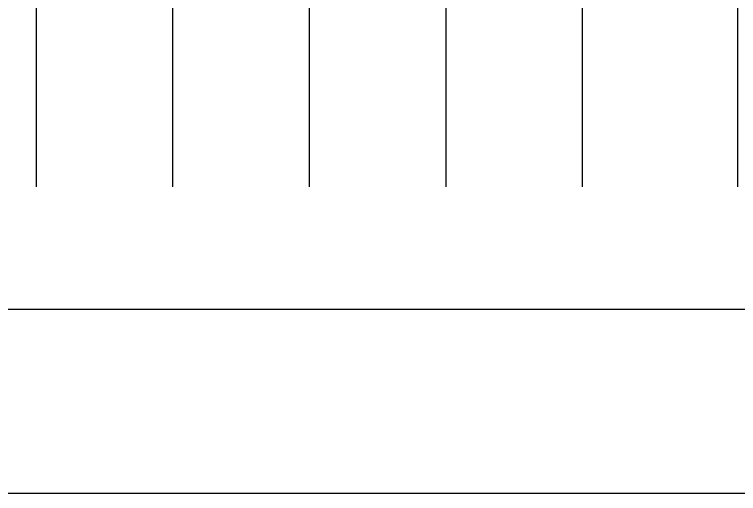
# Model space of a CAD drawing. Header units: millimetres. Extents: x 4754612 to 5801174, y 2368242 to 2777223.
# Drawn here: x 5450499 to 5508827, y 2368242 to 2406822 of the extents above; entities that cross this region are included whole.
import ezdxf

# ---------------------------------------------------------------- set-up
doc = ezdxf.new("R2010")
doc.units = ezdxf.units.MM
doc.header["$LTSCALE"] = 1000
doc.linetypes.add('CEN', pattern=[6.2, 6, -0.1, 0, -0.1])
doc.layers.get('DEFPOINTS').update_dxf_attribs({"color": 151})
doc.layers.add('A-중심선', color=10, linetype='CEN')
doc.layers.add('Guide-line', color=151, linetype='Continuous', plot=False)

# ---------------------------------------------------------------- blocks, each defined once
blk = doc.blocks.new('xxxxxxxx')
at = {"layer": 'DEFPOINTS', "linetype": 'ByBlock'}
for points in [[(44842066, -10941107), (45346066, -10941107), (45346066, -11297507), (44842066, -11297507)], [(44856466, -10955083), (45292815, -10955083), (45292815, -11282683), (44856466, -11282683)]]:
    blk.add_lwpolyline(points, close=True, dxfattribs=at)

msp = doc.modelspace()

# ---------------------------------------------------------------- linework, layer by layer
at = {"layer": 'A-중심선', "ltscale": 5}
for p, q in [((5452238.509, 2478240.763), (5452238.509, 2392942.802)), ((5463238.509, 2478240.763), (5463238.509, 2392942.802)), ((5474238.509, 2478240.763), (5474238.509, 2392942.802)), ((5485238.509, 2478240.763), (5485238.509, 2392942.802)), ((5496238.509, 2478240.763), (5496238.509, 2392942.802)), ((5508738.509, 2478240.763), (5508738.509, 2392942.802))]:
    msp.add_line(p, q, dxfattribs=at)

# ---------------------------------------------------------------- block references
at = {"layer": 'Guide-line'}
msp.add_blockref('xxxxxxxx', (-39544892.161, 13665748.774), dxfattribs=at)

doc.saveas('drawing.dxf')
